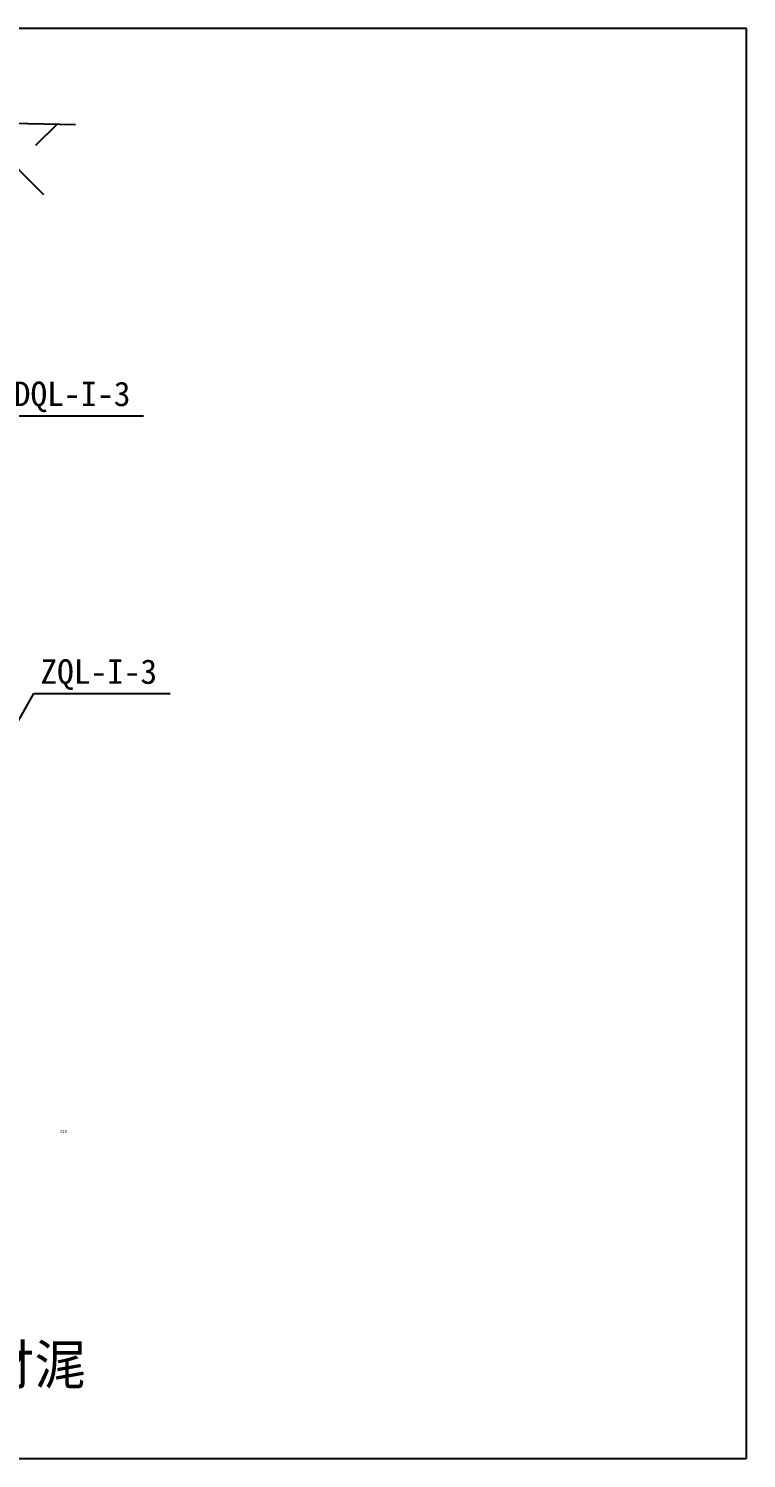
# Model space of a CAD drawing. Header units: metres. Extents: x 0 to 594, y 0 to 420.
# Drawn here: x 383 to 594, y 0 to 420 of the extents above; entities that cross this region are included whole.
import ezdxf

# ---------------------------------------------------------------- set-up
doc = ezdxf.new("R2010")
doc.units = ezdxf.units.M
doc.layers.add(' ', color=7, linetype='Continuous')

msp = doc.modelspace()

# ---------------------------------------------------------------- linework, layer by layer
for p, q in [((594, 420), (0, 420)), ((594, 0), (594, 420)), ((336.04, 392.93), (396.78, 391.87)), ((385.08, 385.73), (391.32, 391.96)), ((387.47, 371.12), (372.87, 385.73)), ((376.69, 306.29), (416.73, 306.29)), ((372.98, 204.29), (384.51, 224.72)), ((384.51, 224.72), (424.54, 224.72)), ((0, 0), (594, 0))]:
    msp.add_line(p, q)

# ---------------------------------------------------------------- texts
at = {"layer": ' '}
for s, height, p in [('DQL-I-3', 7.2, (378.63, 309.11)), ('ZQL-I-3', 7.2, (386.45, 227.53)), ('720', 0.9, (392.15, 95.61)), ('鍖栫勃姹犳瀯閫犲浘', 11.6, (264.06, 21.74))]:
    msp.add_text(s, height=height, dxfattribs=at).set_placement(p)

doc.saveas('drawing.dxf')
